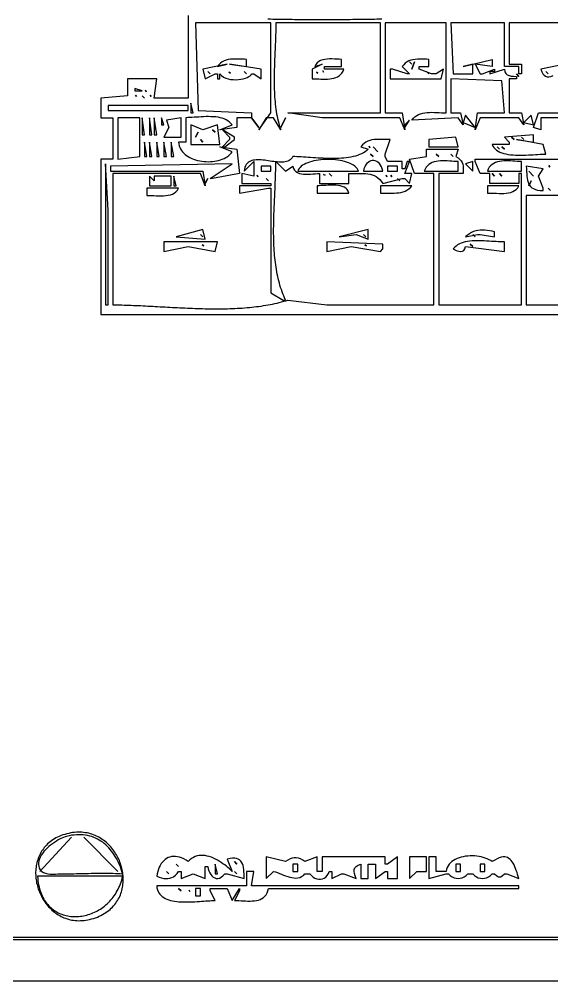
# Model space of a CAD drawing. Extents: x 0 to 1224, y 0 to 792.
# Drawn here: x 248.5 to 467.5, y 0 to 395.5 of the extents above; entities that cross this region are included whole.
import ezdxf

# ---------------------------------------------------------------- set-up
doc = ezdxf.new("R2010")
doc.units = 0
for name, color, linetype in [('C253', 253, 'CONTINUOUS'), ('C43', 43, 'CONTINUOUS'), ('C7', 7, 'CONTINUOUS')]:
    doc.layers.add(name, color=color, linetype=linetype)

msp = doc.modelspace()

# ---------------------------------------------------------------- linework, layer by layer
at = {"layer": 'C253'}
for points in [[(305, 43), (306.0093, 42.6247), (306.9772, 42.3286), (307.9047, 42.1224), (308.793, 42.0169), (309.643, 42.0228), (310.4559, 42.1509), (311.2326, 42.4119), (311.9744, 42.8165), (312.6821, 43.3756), (313.357, 44.0998), (314, 45), (315, 45), (315, 42), (320, 44), (325, 42), (325, 47), (326, 47), (326.1979, 46.0793), (326.4778, 45.2166), (326.8328, 44.4275), (327.256, 43.7274), (327.7406, 43.132), (328.2796, 42.6567), (328.8663, 42.3172), (329.4936, 42.1288), (330.1548, 42.1073), (330.8429, 42.2681), (331.551, 42.6268), (332.2723, 43.1989), (333, 44), (334, 44), (341, 42), (340.99, 43.0209), (340.9618, 44.004), (340.9071, 44.9425), (340.8175, 45.8295), (340.6849, 46.6584), (340.5008, 47.4223), (340.2569, 48.1145), (339.9449, 48.7282), (339.5565, 49.2567), (339.0834, 49.6931), (338.5173, 50.0307), (337.8498, 50.2628), (337.0726, 50.3825), (336.1775, 50.3831), (335.156, 50.2579), (334, 50), (336, 45), (335.4816, 45.5044), (334.9163, 46.0258), (334.3078, 46.5579), (333.6597, 47.0944), (332.9757, 47.629), (332.2594, 48.1552), (331.5145, 48.6668), (330.7446, 49.1575), (329.9533, 49.6209), (329.1443, 50.0508), (328.3212, 50.4407), (327.4877, 50.7844), (326.6475, 51.0755), (325.8041, 51.3078), (324.9612, 51.4748), (324.1225, 51.5703), (323.2916, 51.5879), (322.4721, 51.5214), (321.6678, 51.3643), (320.8821, 51.1104), (320.1189, 50.7534), (319.3817, 50.2868), (318.6742, 49.7044), (318, 49), (317.0573, 49.6124), (316.1349, 50.118), (315.2347, 50.5193), (314.3585, 50.8191), (313.5082, 51.02), (312.6859, 51.1248), (311.8934, 51.1362), (311.1325, 51.0569), (310.4054, 50.8895), (309.7137, 50.6369), (309.0596, 50.3016), (308.4448, 49.8864), (307.8713, 49.394), (307.341, 48.8272), (306.8559, 48.1885), (306.4178, 47.4807), (306.0286, 46.7065), (305.6903, 45.8686), (305.4049, 44.9698), (305.1741, 44.0127), (305, 43)], [(350, 51), (350, 42), (353, 45), (353.8, 44.7731), (354.622, 44.4943), (355.4614, 44.1794), (356.314, 43.8441), (357.1754, 43.5044), (358.0414, 43.176), (358.9076, 42.8748), (359.7697, 42.6167), (360.6233, 42.4173), (361.4642, 42.2927), (362.2881, 42.2586), (363.0905, 42.3308), (363.8672, 42.5253), (364.6139, 42.8577), (365.3263, 43.344), (366, 44), (367, 44), (368, 44), (368.6237, 43.2408), (369.3185, 42.6343), (370.0655, 42.1805), (370.8456, 41.8796), (371.6399, 41.7319), (372.4292, 41.7374), (373.1948, 41.8965), (373.9175, 42.2091), (374.5784, 42.6756), (375.1584, 43.2962), (375.6386, 44.0709), (376, 45), (377, 45), (377, 42), (381, 44), (382, 44), (387, 42), (386.6249, 43.149), (386.3538, 44.1436), (386.224, 45.004), (386.2728, 45.7504), (386.5375, 46.403), (387.0554, 46.9819), (387.8638, 47.5075), (389, 48), (389, 42), (392, 42), (392, 48), (395, 48), (395, 42), (399, 45), (400, 45), (400, 42), (404, 42), (404, 51), (400, 48), (399, 48), (399, 51), (373, 51), (373, 45), (371, 45), (371, 51), (366, 49), (365.0637, 49.6413), (364.163, 50.1224), (363.2876, 50.4431), (362.4275, 50.6034), (361.5724, 50.6034), (360.7122, 50.4431), (359.8369, 50.1224), (358.9362, 49.6413), (358, 49), (350, 51)], [(409, 51), (409, 42), (412, 45), (416, 45), (416, 51), (409, 51)], [(417, 51), (417, 42), (424, 44), (425, 44), (425.706, 43.3103), (426.4747, 42.7739), (427.2903, 42.3908), (428.1373, 42.1609), (428.9999, 42.0843), (429.8625, 42.1609), (430.7095, 42.3908), (431.5252, 42.7739), (432.2939, 43.3103), (433, 44), (434, 44), (435, 44), (435.706, 43.3103), (436.4747, 42.7739), (437.2903, 42.3908), (438.1373, 42.1609), (438.9999, 42.0843), (439.8625, 42.1609), (440.7095, 42.3908), (441.5252, 42.7739), (442.2939, 43.3103), (443, 44), (444, 44), (444.864, 43.1298), (445.632, 42.6947), (446.3679, 42.6947), (447.1359, 43.1298), (448, 44), (449, 44), (454, 42), (453.7355, 42.8541), (453.47, 43.7047), (453.1997, 44.5442), (452.9204, 45.3649), (452.6284, 46.1591), (452.3196, 46.9191), (451.9901, 47.6372), (451.6361, 48.3058), (451.2534, 48.9172), (450.8383, 49.4638), (450.3867, 49.9378), (449.8947, 50.3315), (449.3584, 50.6374), (448.7739, 50.8478), (448.1372, 50.9549), (447.4443, 50.9511), (446.6913, 50.8287), (445.8744, 50.5801), (444.9894, 50.1975), (444.0326, 49.6734), (443, 49), (442.3773, 49.4246), (441.6937, 49.8096), (440.9556, 50.1542), (440.1697, 50.4575), (439.3425, 50.7186), (438.4804, 50.9368), (437.5901, 51.1112), (436.678, 51.241), (435.7508, 51.3253), (434.8149, 51.3634), (433.8769, 51.3543), (432.9433, 51.2973), (432.0207, 51.1915), (431.1156, 51.0361), (430.2345, 50.8303), (429.3841, 50.5732), (428.5707, 50.2641), (427.801, 49.9019), (427.0815, 49.4861), (426.4188, 49.0156), (425.8193, 48.4897), (425.2896, 47.9076), (424.8363, 47.2684), (424.4659, 46.5713), (424.185, 45.8154), (424, 45), (420, 45), (420, 51), (417, 51)]]:
    msp.add_lwpolyline(points, dxfattribs=at)
at = {"layer": 'C43'}
msp.add_lwpolyline([(268, 60.442131), (267.1909, 60.2138), (266.4105, 59.9616), (265.6587, 59.6862), (264.9352, 59.3882), (264.2397, 59.0684), (263.572, 58.7275), (262.932, 58.3663), (262.3192, 57.9853), (261.7337, 57.5854), (261.175, 57.1671), (260.6429, 56.7314), (260.1373, 56.2788), (259.6579, 55.81), (259.2045, 55.3258), (258.7768, 54.827), (258.3746, 54.3141), (257.9977, 53.7878), (257.6458, 53.2491), (257.3188, 52.6984), (257.0163, 52.1365), (256.7382, 51.5642), (256.4842, 50.9822), (256.2541, 50.3911), (256.0476, 49.7917), (255.8646, 49.1846), (255.7047, 48.5706), (255.5679, 47.9505), (255.4537, 47.3248), (255.3621, 46.6944), (255.2927, 46.0599), (255.2453, 45.422), (255.2198, 44.7815), (255.2158, 44.139), (255.2332, 43.4953), (255.2717, 42.851), (255.331, 42.207), (255.4111, 41.5638), (255.5115, 40.9223), (255.6321, 40.283), (255.7727, 39.6468), (255.933, 39.0143), (256.1128, 38.3863), (256.3118, 37.7634), (256.5299, 37.1463), (256.7668, 36.5359), (257.0222, 35.9327), (257.296, 35.3375), (257.5879, 34.751), (257.8976, 34.174), (258.225, 33.607), (258.5698, 33.0509), (258.9318, 32.5063), (259.3107, 31.9739), (259.7064, 31.4545), (260.1185, 30.9488), (260.5469, 30.4575), (260.9913, 29.9812), (261.4515, 29.5208), (261.9272, 29.0768), (262.4183, 28.6501), (262.9245, 28.2413), (263.4455, 27.8511), (263.9812, 27.4803), (264.5312, 27.1295), (265.0955, 26.7995), (265.6737, 26.491), (266.2656, 26.2046), (266.8709, 25.9411), (267.4895, 25.7013), (268.1212, 25.4857), (268.7656, 25.2952), (269.4225, 25.1304), (270.0918, 24.9921), (270.7732, 24.8809), (271.4664, 24.7975), (272.1713, 24.7428), (272.8875, 24.7173), (273.6149, 24.7218), (274.3533, 24.757), (275.1023, 24.8236), (275.8618, 24.9223), (276.6316, 25.0539), (277.4113, 25.219), (278.2009, 25.4183), (279, 25.6527), (279.8158, 25.9253), (280.6011, 26.2214), (281.356, 26.5404), (282.0808, 26.8813), (282.7757, 27.2435), (283.4411, 27.6263), (284.0772, 28.0288), (284.6843, 28.4504), (285.2625, 28.8903), (285.8122, 29.3477), (286.3336, 29.822), (286.827, 30.3123), (287.2927, 30.818), (287.7308, 31.3383), (288.1417, 31.8724), (288.5256, 32.4195), (288.8828, 32.9791), (289.2135, 33.5502), (289.5181, 34.1322), (289.7966, 34.7244), (290.0495, 35.3259), (290.2769, 35.936), (290.4792, 36.554), (290.6566, 37.1792), (290.8093, 37.8108), (290.9376, 38.448), (291.0418, 39.0902), (291.1221, 39.7365), (291.1787, 40.3862), (291.2121, 41.0386), (291.2223, 41.693), (291.2096, 42.3486), (291.1744, 43.0046), (291.1169, 43.6603), (291.0373, 44.3149), (290.9359, 44.9678), (290.8129, 45.6182), (290.6687, 46.2653), (290.5034, 46.9084), (290.3174, 47.5467), (290.1108, 48.1795), (289.884, 48.8061), (289.6372, 49.4257), (289.3706, 50.0376), (289.0846, 50.6409), (288.7794, 51.2351), (288.4552, 51.8193), (288.1123, 52.3928), (287.7509, 52.9548), (287.3714, 53.5047), (286.974, 54.0416), (286.5589, 54.5648), (286.1263, 55.0736), (285.6767, 55.5672), (285.2101, 56.0449), (284.7269, 56.5059), (284.2274, 56.9496), (283.7117, 57.3751), (283.1802, 57.7817), (282.6331, 58.1687), (282.0706, 58.5353), (281.4931, 58.8807), (280.9008, 59.2043), (280.2939, 59.5053), (279.6727, 59.783), (279.0374, 60.0365), (278.3884, 60.2652), (277.7259, 60.4683), (277.05, 60.6451), (276.3612, 60.7948), (275.6597, 60.9167), (274.9456, 61.01), (274.2193, 61.0741), (273.4811, 61.108), (272.7311, 61.1112), (271.9697, 61.0829), (271.1971, 61.0223), (270.4136, 60.9286), (269.6194, 60.8012), (268.8147, 60.6392), (268, 60.4421)], dxfattribs=at)
at = {"layer": 'C7'}
for points in [[(0, 792), (0, 0), (1224, 0), (1224, 792), (0, 792)], [(35, 774), (35, 17), (1206, 17), (1206, 774), (35, 774)], [(36, 773), (36, 18), (1205, 18), (1205, 773), (36, 773)], [(318, 397), (318, 363), (304, 363), (305, 371), (293, 371), (293, 364), (282, 363), (282, 355), (287, 355), (287, 338), (282, 338), (282, 274), (572, 274)], [(397.6104, 395.5058), (396.6128, 395.4875), (395.6153, 395.4699), (394.6178, 395.4529), (393.6203, 395.4364), (392.6229, 395.4206), (391.6255, 395.4055), (390.6281, 395.391), (389.6308, 395.3772), (388.6336, 395.364), (387.6364, 395.3516), (386.6392, 395.3398), (385.6421, 395.3288), (384.645, 395.3185), (383.648, 395.309), (382.6511, 395.3002), (381.6541, 395.2922), (380.6573, 395.285), (379.6605, 395.2786), (378.6637, 395.273), (377.667, 395.2682), (376.6704, 395.2643), (375.6738, 395.2612), (374.6773, 395.259), (373.6808, 395.2577), (372.6844, 395.2572), (371.688, 395.2577), (370.6917, 395.2591), (369.6955, 395.2614), (368.6994, 395.2647), (367.7033, 395.269), (366.7072, 395.2742), (365.7113, 395.2804), (364.7154, 395.2876), (363.7195, 395.2958), (362.7238, 395.305), (361.7281, 395.3153), (360.7324, 395.3267), (359.7369, 395.3391), (358.7414, 395.3526), (357.746, 395.3671), (356.7507, 395.3828), (355.7554, 395.3996), (354.7602, 395.4176), (353.7651, 395.4367), (352.7701, 395.4569), (351.7751, 395.4783), (350.7803, 395.5009)], [(500, 394), (450, 394), (450, 377), (455, 377), (455, 373), (454, 373), (454, 376), (448, 376), (448, 394), (426, 394), (427, 373), (435, 373), (435, 377), (431, 376), (443, 379), (443, 376), (436, 377), (438, 373), (439, 373), (444, 375), (444, 374), (442, 374), (442, 373), (448, 375), (448.2403, 373.9018), (448.6428, 373.1248), (449.205, 372.6101), (449.9243, 372.2991), (450.7983, 372.1329), (451.8243, 372.0527), (453, 372), (453, 371), (450, 371), (450, 357), (455, 357), (456, 352), (454, 355), (438, 355), (436, 350), (437, 357), (448, 357), (446.972229, 370.218353), (426, 371), (426, 357), (430, 357), (431, 352), (429, 355), (410, 354), (410.5752, 354.7588), (411.2259, 355.3923), (411.9447, 355.9108), (412.7237, 356.3251), (413.5554, 356.6456), (414.4322, 356.8829), (415.3464, 357.0476), (416.2905, 357.1501), (417.2566, 357.2011), (418.2374, 357.211), (419.225, 357.1905), (420.2119, 357.15), (421.1905, 357.1002), (422.1531, 357.0515), (423.0922, 357.0146), (424, 357), (424, 394), (399, 394), (399, 357), (406, 357), (407, 350), (405, 355), (373, 355), (359, 357), (397, 357), (397, 394), (354, 394), (353.9962, 393.0448), (353.9853, 392.0814), (353.9679, 391.1104), (353.9448, 390.132), (353.9166, 389.1468), (353.8839, 388.1552), (353.8475, 387.1576), (353.808, 386.1545), (353.766, 385.1462), (353.7224, 384.1333), (353.6776, 383.1161), (353.6325, 382.0951), (353.5876, 381.0707), (353.5437, 380.0434), (353.5014, 379.0135), (353.4614, 377.9815), (353.4244, 376.9479), (353.3909, 375.9131), (353.3618, 374.8775), (353.3377, 373.8416), (353.3192, 372.8057), (353.3071, 371.7703), (353.3019, 370.7359), (353.3044, 369.7029), (353.3153, 368.6717), (353.3352, 367.6427), (353.3647, 366.6165), (353.4046, 365.5933), (353.4555, 364.5737), (353.5182, 363.558), (353.5932, 362.5468), (353.6812, 361.5405), (353.783, 360.5394), (353.8991, 359.544), (354.0303, 358.5548), (354.1773, 357.5721), (354.3407, 356.5965), (354.5211, 355.6283), (354.7193, 354.668), (354.9359, 353.7161), (355.1716, 352.7728), (355.427, 351.8388), (355.7029, 350.9143), (356, 350), (353, 355), (350, 355), (347, 350), (352, 357), (352, 394), (321, 394), (322, 358), (344, 357), (344, 355), (338, 355), (338, 351), (331, 350), (336, 352), (335.5058, 352.6546), (334.9334, 353.2246), (334.2894, 353.7154), (333.58, 354.1322), (332.8119, 354.4803), (331.9913, 354.7649), (331.1248, 354.9914), (330.2189, 355.165), (329.2799, 355.2909), (328.3143, 355.3746), (327.3286, 355.4213), (326.3291, 355.4361), (325.3224, 355.4245), (324.315, 355.3918), (323.3131, 355.343), (322.3234, 355.2837), (321.3522, 355.219), (320.406, 355.1542), (319.4912, 355.0946), (318.6143, 355.0456), (317.7817, 355.0122), (317, 355), (317, 345), (314, 345), (314.0702, 344.2284), (314.2253, 343.4941), (314.4606, 342.7973), (314.7713, 342.1382), (315.1529, 341.517), (315.6006, 340.9341), (316.1098, 340.3895), (316.6757, 339.8835), (317.2938, 339.4163), (317.9593, 338.9882), (318.6675, 338.5993), (319.4138, 338.25), (320.1935, 337.9403), (321.002, 337.6706), (321.8345, 337.441), (322.6863, 337.2518), (323.5529, 337.1032), (324.4294, 336.9953), (325.3113, 336.9285), (326.1939, 336.903), (327.0724, 336.9189), (327.9423, 336.9765), (328.7987, 337.0761), (329.6372, 337.2177), (330.4529, 337.4017), (331.2412, 337.6283), (331.9974, 337.8977), (332.7169, 338.2101), (333.3949, 338.5657), (334.0269, 338.9647), (334.608, 339.4075), (335.1337, 339.8941), (335.5992, 340.4249), (336, 341), (331, 343), (338, 342), (339, 332), (328, 330), (327, 330), (336, 336), (286, 335), (286, 333), (324, 333), (325, 327), (323, 332), (287, 332), (287, 278), (287.9159, 277.9973), (288.8387, 277.9896), (289.7682, 277.9771), (290.7043, 277.9601), (291.6466, 277.9387), (292.5951, 277.9132), (293.5493, 277.8839), (294.5093, 277.851), (295.4747, 277.8148), (296.4454, 277.7756), (297.421, 277.7335), (298.4016, 277.6888), (299.3867, 277.6418), (300.3762, 277.5928), (301.3699, 277.5419), (302.3676, 277.4894), (303.3691, 277.4356), (304.3741, 277.3807), (305.3825, 277.325), (306.3941, 277.2687), (307.4085, 277.2121), (308.4257, 277.1554), (309.4455, 277.0989), (310.4675, 277.0428), (311.4916, 276.9873), (312.5176, 276.9328), (313.5453, 276.8794), (314.5744, 276.8275), (315.6048, 276.7772), (316.6362, 276.7288), (317.6685, 276.6826), (318.7014, 276.6389), (319.7347, 276.5977), (320.7682, 276.5595), (321.8018, 276.5245), (322.8351, 276.4928), (323.868, 276.4649), (324.9002, 276.4408), (325.9316, 276.4209), (326.962, 276.4054), (327.9911, 276.3945), (329.0187, 276.3886), (330.0446, 276.3878), (331.0687, 276.3925), (332.0906, 276.4028), (333.1103, 276.4189), (334.1274, 276.4413), (335.1418, 276.47), (336.1532, 276.5055), (337.1615, 276.5478), (338.1664, 276.5972), (339.1678, 276.6541), (340.1654, 276.7186), (341.159, 276.791), (342.1484, 276.8716), (343.1333, 276.9606), (344.1137, 277.0582), (345.0892, 277.1647), (346.0597, 277.2804), (347.025, 277.4054), (347.9848, 277.5401), (348.9389, 277.6847), (349.8871, 277.8395), (350.8292, 278.0047), (351.7651, 278.1804), (352.6944, 278.3671), (353.6171, 278.565), (354.5328, 278.7742), (355.4413, 278.9951), (356.3425, 279.2278), (357.2362, 279.4727), (358.122, 279.73), (359, 280), (375, 278), (419, 278), (419, 332), (411, 332), (409, 338), (416, 339), (416, 342), (429, 342), (428, 339), (428.9825, 338.4485), (429.7333, 337.8661), (430.2821, 337.2418), (430.6587, 336.5646), (430.8928, 335.8235), (431.0142, 335.0075), (431.0527, 334.1055), (431.038, 333.1067), (431, 332), (421, 332), (421, 278), (455, 278), (455, 332), (454, 332), (454, 328), (442, 328), (442, 332), (438, 332), (436, 337), (436, 338), (483, 338)], [(330, 376), (334, 377), (324, 375), (325, 371), (329, 373), (330, 373), (330, 371), (331, 371), (331, 373), (331.6881, 372.2946), (332.4942, 371.7269), (333.3967, 371.2877), (334.3737, 370.9674), (335.4035, 370.7567), (336.4644, 370.6464), (337.5346, 370.627), (338.5924, 370.6891), (339.6161, 370.8235), (340.5839, 371.0207), (341.4741, 371.2714), (342.265, 371.5663), (342.9347, 371.8959), (343.4616, 372.251), (343.8239, 372.6221), (344, 373), (345, 373), (348, 371), (348, 375), (335, 377), (342, 376), (342, 379), (341.0518, 379.0135), (340.0914, 379.0454), (339.1253, 379.0822), (338.1602, 379.1107), (337.2025, 379.1174), (336.2587, 379.089), (335.3356, 379.0123), (334.4396, 378.8738), (333.5772, 378.6603), (332.7551, 378.3584), (331.9797, 377.9547), (331.2577, 377.436), (330.5956, 376.7888), (330, 376)], [(370, 376), (373, 377), (369, 375), (369, 371), (369.8605, 370.9969), (370.7477, 370.9735), (371.6539, 370.9397), (372.5712, 370.9056), (373.492, 370.8812), (374.4085, 370.8765), (375.313, 370.9016), (376.1979, 370.9666), (377.0553, 371.0814), (377.8775, 371.2561), (378.6569, 371.5008), (379.3857, 371.8255), (380.0561, 372.2402), (380.6604, 372.7549), (381.191, 373.3798), (381.6401, 374.1248), (382, 375), (374, 375), (374, 376), (381, 376), (381, 379), (380.0647, 379.0178), (379.0928, 379.0596), (378.0983, 379.1075), (377.0952, 379.1436), (376.0976, 379.1502), (375.1195, 379.1094), (374.175, 379.0033), (373.2782, 378.8143), (372.443, 378.5244), (371.6835, 378.1158), (371.0138, 377.5708), (370.4479, 376.8714), (370, 376)], [(406, 376), (409, 373), (408, 373), (402, 375), (401, 375), (401, 371), (422, 371), (423, 375), (420, 373), (419, 373), (418, 373), (413, 375), (413, 376), (417, 376), (417, 379), (416.031, 379.012), (415.0626, 379.0384), (414.1002, 379.0642), (413.1493, 379.0745), (412.2152, 379.0542), (411.3035, 378.9886), (410.4194, 378.8625), (409.5684, 378.661), (408.756, 378.3692), (407.9875, 377.9722), (407.2684, 377.4549), (406.6041, 376.8025), (406, 376)], [(409, 378), (410, 377), (409, 378)], [(411, 378), (410, 375), (411, 378)], [(473, 377), (463, 375), (463.4128, 373.9269), (463.8742, 373.0758), (464.3906, 372.4425), (464.9682, 372.0233), (465.6136, 371.8142), (466.333, 371.8112), (467.133, 372.0105), (468.0198, 372.408)], [(326, 374), (327, 373), (326, 374)], [(334.666656, 373.666656), (335.333344, 373.333344), (334.666656, 373.666656)], [(341, 374), (342, 373), (341, 374)], [(370.666656, 373.666656), (371.333344, 373.333344), (370.666656, 373.666656)], [(373.333344, 374.333344), (373.666656, 373.666656), (373.333344, 374.333344)], [(416, 374), (417, 373), (416, 374)], [(453, 373), (454, 372), (453, 373)], [(465, 374), (466, 373), (465, 374)], [(296, 367), (296, 366), (299, 366), (296, 367)], [(296.333344, 364.333344), (296.666656, 363.666656), (296.333344, 364.333344)], [(299, 364), (300, 363), (299, 364)], [(300.333344, 366.333344), (300.666656, 365.666656), (300.333344, 366.333344)], [(302.333344, 364.333344), (302.666656, 363.666656), (302.333344, 364.333344)], [(285, 360), (285, 358), (318, 358), (318, 360), (285, 360)], [(319, 361), (319, 357), (320, 357), (319, 361)], [(432, 356), (431, 353), (436, 351), (432, 356)], [(456, 353), (460, 352), (459, 356), (456, 353)], [(505, 355), (463, 355), (463, 350), (460, 351), (462, 357), (500, 357)], [(289, 355), (289, 338), (298, 339), (298, 355), (289, 355)], [(299, 355), (299, 348), (300, 348), (299, 355)], [(302, 355), (302, 348), (303, 348), (302, 355)], [(304, 355), (304, 348), (305, 348), (304, 355)], [(307, 355), (307, 352), (308, 352), (307, 355)], [(309, 354), (310, 351), (308, 347), (315, 347), (315, 355), (309, 354)], [(319, 352), (319, 344), (331, 344), (330, 352), (324, 350), (319, 352)], [(344, 355), (347, 351), (344, 355)], [(358, 355), (356, 351), (358, 355)], [(409, 354), (407, 352), (407, 351), (409, 354)], [(322, 349), (321, 347), (322, 349)], [(328, 350), (329, 349), (328, 350)], [(332, 350), (335, 347), (335, 346), (332, 343), (333, 343), (337, 346), (337, 347), (332, 350)], [(300, 345), (300, 339), (301, 339), (300, 345)], [(302, 345), (302, 339), (303, 339), (302, 345)], [(305, 345), (305, 339), (306, 339), (305, 345)], [(308, 345), (308, 339), (309, 339), (308, 345)], [(311, 345), (311, 339), (312, 339), (311, 345)], [(323, 346), (324, 345), (323, 346)], [(389, 343), (392, 342), (391.3838, 341.4676), (390.7184, 340.9842), (390.0065, 340.5477), (389.251, 340.1561), (388.4546, 339.8072), (387.6202, 339.4991), (386.7506, 339.2296), (385.8486, 338.9966), (384.917, 338.7981), (383.9587, 338.6321), (382.9764, 338.4964), (381.9729, 338.389), (380.9512, 338.3078), (379.9139, 338.2507), (378.8639, 338.2157), (377.804, 338.2007), (376.7371, 338.2037), (375.6659, 338.2225), (374.5933, 338.255), (373.522, 338.2993), (372.4549, 338.3533), (371.3948, 338.4148), (370.3445, 338.4819), (369.3068, 338.5524), (368.2846, 338.6242), (367.2806, 338.6954), (366.2977, 338.7638), (365.3386, 338.8273), (364.4062, 338.8839), (363.5034, 338.9316), (362.6328, 338.9682), (361.7974, 338.9917), (361, 339), (360.6987, 338.4895), (360.3435, 338.0549), (359.9378, 337.6911), (359.4851, 337.3932), (358.9889, 337.1563), (358.4526, 336.9753), (357.8797, 336.8453), (357.2738, 336.7614), (356.6382, 336.7186), (355.9765, 336.7119), (355.2922, 336.7365), (354.5887, 336.7873), (353.8695, 336.8594), (353.138, 336.9479), (352.3979, 337.0477), (351.6525, 337.154), (350.9053, 337.2617), (350.1598, 337.366), (349.4195, 337.4618), (348.6879, 337.5443), (347.9684, 337.6084), (347.2645, 337.6492), (346.5798, 337.6618), (345.9176, 337.6411), (345.2815, 337.5823), (344.675, 337.4804), (344.1014, 337.3304), (343.5644, 337.1274), (343.0674, 336.8664), (342.6138, 336.5425), (342.2072, 336.1507), (341.851, 335.686), (341.5486, 335.1436), (341.3037, 334.5184), (341.1197, 333.8055), (341, 333), (345, 337), (345, 331), (340, 332), (340, 328), (352, 328), (352, 327), (339, 327), (339, 324), (351, 326), (352, 326), (352, 283), (357, 280), (358, 280), (357.6175, 280.8378), (357.2543, 281.6858), (356.9099, 282.5437), (356.5839, 283.4112), (356.2758, 284.288), (355.9852, 285.1738), (355.7117, 286.0682), (355.4547, 286.971), (355.2139, 287.8818), (354.9888, 288.8005), (354.779, 289.7266), (354.584, 290.6598), (354.4034, 291.5999), (354.2368, 292.5465), (354.0836, 293.4994), (353.9436, 294.4582), (353.8161, 295.4227), (353.7008, 296.3925), (353.5973, 297.3673), (353.505, 298.3469), (353.4236, 299.3309), (353.3526, 300.319), (353.2916, 301.3109), (353.2401, 302.3063), (353.1977, 303.3049), (353.1639, 304.3065), (353.1383, 305.3106), (353.1205, 306.317), (353.1099, 307.3255), (353.1063, 308.3356), (353.109, 309.3471), (353.1178, 310.3597), (353.1321, 311.3731), (353.1515, 312.3869), (353.1755, 313.401), (353.2038, 314.4148), (353.2359, 315.4283), (353.2712, 316.441), (353.3095, 317.4527), (353.3502, 318.463), (353.3929, 319.4717), (353.4372, 320.4784), (353.4826, 321.4829), (353.5286, 322.4848), (353.5749, 323.4839), (353.621, 324.4798), (353.6665, 325.4722), (353.7108, 326.4608), (353.7536, 327.4454), (353.7944, 328.4256), (353.8329, 329.4011), (353.8684, 330.3716), (353.9007, 331.3368), (353.9291, 332.2964), (353.9535, 333.2501), (353.9731, 334.1976), (353.9877, 335.1387), (353.9968, 336.0729), (354, 337), (358, 333), (361, 335), (361.2865, 334.1098), (361.7145, 333.3914), (362.268, 332.8277), (362.9306, 332.4018), (363.6862, 332.0969), (364.5186, 331.896), (365.4116, 331.7821), (366.349, 331.7383), (367.3147, 331.7477), (368.2924, 331.7934), (369.266, 331.8583), (370.2192, 331.9257), (371.1359, 331.9786), (372, 332), (372, 328), (384, 328), (384, 332), (385.0143, 332.0113), (386.0261, 332.0382), (387.0318, 332.0699), (388.0281, 332.0955), (389.0115, 332.1042), (389.9787, 332.0853), (390.9261, 332.0279), (391.8503, 331.9213), (392.748, 331.7547), (393.6157, 331.5172), (394.45, 331.1981), (395.2474, 330.7865), (396.0045, 330.2717), (396.7179, 329.6429), (397.3842, 328.8892), (398, 328), (406, 330), (407, 330), (409, 328), (410, 332), (407, 332), (409, 337), (408, 337), (407, 334), (406, 334), (406, 337), (400, 337), (399, 339), (399, 340), (401, 346), (400.0367, 346.0123), (399.0722, 346.0409), (398.1109, 346.0729), (397.1572, 346.0956), (396.2154, 346.0961), (395.29, 346.0619), (394.3852, 345.9799), (393.5056, 345.8376), (392.6554, 345.6221), (391.839, 345.3206), (391.061, 344.9204), (390.3255, 344.4088), (389.637, 343.7729), (389, 343)], [(417, 346), (417, 343), (429, 343), (428, 347), (417, 346)], [(448, 347), (450, 345), (450, 344), (443, 344), (443.2964, 343.3013), (443.6918, 342.6774), (444.1792, 342.1243), (444.7518, 341.6381), (445.4027, 341.2149), (446.125, 340.8509), (446.9119, 340.542), (447.7565, 340.2846), (448.652, 340.0746), (449.5914, 339.9082), (450.568, 339.7815), (451.5748, 339.6906), (452.6049, 339.6316), (453.6516, 339.6006), (454.7079, 339.5938), (455.767, 339.6072), (456.822, 339.637), (457.866, 339.6792), (458.8922, 339.7301), (459.8938, 339.7857), (460.8638, 339.842), (461.7953, 339.8953), (462.6816, 339.9416), (463.5157, 339.9771), (464.2908, 339.9978), (465, 340), (464, 344), (453, 346), (460, 345), (460, 348), (448, 347)], [(451, 347), (452, 346), (451, 347)], [(455, 347), (456, 346), (455, 347)], [(392.333344, 343.333344), (392.666656, 342.666656), (392.333344, 343.333344)], [(394, 343), (396, 341), (394, 343)], [(445, 343), (446, 342), (445, 343)], [(447, 343), (448, 342), (447, 343)], [(363, 333), (388, 333), (387.7639, 333.552), (387.4371, 334.0706), (387.0251, 334.5557), (386.5338, 335.0074), (385.9687, 335.4256), (385.3355, 335.8103), (384.6399, 336.1616), (383.8876, 336.4795), (383.0842, 336.7638), (382.2355, 337.0148), (381.347, 337.2322), (380.4245, 337.4162), (379.4736, 337.5668), (378.5, 337.6839), (377.5095, 337.7675), (376.5075, 337.8177), (375.4999, 337.8345), (374.4923, 337.8177), (373.4904, 337.7675), (372.4998, 337.6839), (371.5262, 337.5668), (370.5753, 337.4162), (369.6528, 337.2322), (368.7644, 337.0148), (367.9156, 336.7638), (367.1122, 336.4795), (366.3599, 336.1616), (365.6643, 335.8103), (365.0312, 335.4256), (364.4661, 335.0074), (363.9747, 334.5557), (363.5628, 334.0706), (363.236, 333.552), (363, 333)], [(390, 333), (398, 333), (397.7724, 333.9644), (397.4537, 334.8082), (397.056, 335.5315), (396.5915, 336.1343), (396.0723, 336.6165), (395.5106, 336.9781), (394.9185, 337.2192), (394.3081, 337.3398), (393.6918, 337.3398), (393.0814, 337.2192), (392.4893, 336.9781), (391.9276, 336.6165), (391.4084, 336.1343), (390.9439, 335.5315), (390.5462, 334.8082), (390.2275, 333.9644), (390, 333)], [(393, 340), (394, 339), (393, 340)], [(415, 333), (429, 333), (429, 337), (428.1497, 337.0139), (427.2674, 337.0494), (426.3608, 337.0974), (425.4373, 337.1484), (424.5047, 337.1934), (423.5705, 337.2228), (422.6422, 337.2276), (421.7276, 337.1985), (420.8342, 337.1261), (419.9695, 337.0012), (419.1412, 336.8145), (418.3569, 336.5569), (417.6242, 336.2189), (416.9506, 335.7913), (416.3438, 335.2649), (415.8114, 334.6304), (415.3609, 333.8785), (415, 333)], [(420, 340), (421, 339), (420, 340)], [(426, 340), (427, 339), (426, 340)], [(435, 337), (432, 336), (435, 333), (435, 337)], [(441, 333), (455, 333), (455, 337), (454.1497, 337.0139), (453.2674, 337.0494), (452.3608, 337.0974), (451.4373, 337.1484), (450.5047, 337.1934), (449.5705, 337.2228), (448.6422, 337.2276), (447.7276, 337.1985), (446.8342, 337.1261), (445.9695, 337.0012), (445.1412, 336.8145), (444.3569, 336.5569), (443.6242, 336.2189), (442.9506, 335.7913), (442.3438, 335.2649), (441.8114, 334.6304), (441.3609, 333.8785), (441, 333)], [(284, 336), (284, 278), (285, 278), (285, 317), (284, 336)], [(348, 335), (348, 333), (352, 333), (352, 335), (348, 335)], [(400, 335), (400, 333), (404, 333), (404, 335), (400, 335)], [(457, 335), (457.0651, 333.9038), (457.1225, 332.8613), (457.1845, 331.8745), (457.2633, 330.9452), (457.3712, 330.0755), (457.5205, 329.2674), (457.7236, 328.5227), (457.9928, 327.8434), (458.3403, 327.2316), (458.7784, 326.6891), (459.3195, 326.2179), (459.9759, 325.8199), (460.7598, 325.4972), (461.6836, 325.2517), (462.7595, 325.0853), (464, 325), (464, 326), (462, 331), (464, 334), (457, 335)], [(458, 333), (460, 331), (458, 333)], [(466.333344, 335.333344), (466.666656, 334.666656), (466.333344, 335.333344)], [(302, 331), (302, 327), (311, 327), (311, 331), (305, 331), (304, 331), (304, 329), (302, 331)], [(312, 331), (312, 327), (313, 327), (312, 331)], [(326, 330), (325, 328), (326, 330)], [(346.333344, 331.333344), (346.666656, 330.666656), (346.333344, 331.333344)], [(350, 330), (351, 329), (350, 330)], [(373.666656, 331.666656), (374.333344, 331.333344), (373.666656, 331.666656)], [(376, 332), (377, 331), (376, 332)], [(399.333344, 331.333344), (399.666656, 330.666656), (399.333344, 331.333344)], [(401.333344, 331.333344), (401.666656, 330.666656), (401.333344, 331.333344)], [(404, 330), (405, 329), (404, 330)], [(443, 332), (444, 331), (443, 332)], [(446, 332), (447, 331), (446, 332)], [(459, 329), (458, 327), (459, 329)], [(301, 326), (301, 323), (301.9048, 323.0093), (302.8518, 322.9865), (303.8297, 322.9451), (304.8278, 322.899), (305.835, 322.8618), (306.8404, 322.8472), (307.833, 322.869), (308.8019, 322.9409), (309.7362, 323.0767), (310.6248, 323.29), (311.4568, 323.5945), (312.2213, 324.0041), (312.9073, 324.5323), (313.5038, 325.1931), (314, 326), (301, 326)], [(371, 327), (371, 324), (384, 324), (383.7362, 324.7879), (383.3237, 325.4429), (382.7785, 325.9764), (382.117, 326.3996), (381.3552, 326.7238), (380.5095, 326.9605), (379.596, 327.1209), (378.6309, 327.2163), (377.6305, 327.2581), (376.611, 327.2575), (375.5885, 327.226), (374.5794, 327.1748), (373.5997, 327.1153), (372.6658, 327.0588), (371.7938, 327.0165), (371, 327)], [(397, 327), (397, 324), (397.9232, 324.0192), (398.8643, 324.0156), (399.8171, 324.0004), (400.7758, 323.9849), (401.7344, 323.9802), (402.6868, 323.9976), (403.6272, 324.0482), (404.5496, 324.1435), (405.448, 324.2944), (406.3164, 324.5124), (407.1489, 324.8086), (407.9394, 325.1942), (408.6821, 325.6805), (409.3709, 326.2787), (410, 327), (397, 327)], [(441, 327), (441, 324), (441.9049, 324.0093), (442.8518, 323.9865), (443.8298, 323.9451), (444.8278, 323.899), (445.835, 323.8617), (446.8404, 323.8472), (447.8331, 323.869), (448.802, 323.9409), (449.7362, 324.0766), (450.6248, 324.2899), (451.4568, 324.5945), (452.2213, 325.004), (452.9073, 325.5323), (453.5038, 326.193), (454, 327), (441, 327)], [(466, 326), (467, 325), (466, 326)], [(477, 323), (457, 323), (457, 278), (507, 278)], [(313, 306), (325, 305), (324, 309), (313, 306)], [(380, 306), (387, 307), (392, 305), (392, 309), (380, 306)], [(432, 306), (437, 307), (438, 307), (444, 306), (444, 308), (442.9911, 308.2586), (441.9889, 308.4703), (440.9954, 308.6292), (440.0128, 308.7293), (439.0432, 308.7647), (438.0885, 308.7293), (437.1509, 308.6172), (436.2325, 308.4224), (435.3352, 308.139), (434.4613, 307.761), (433.6127, 307.2825), (432.7916, 306.6975), (432, 306)], [(323, 307), (324, 306), (323, 307)], [(390, 307), (391, 306), (390, 307)], [(435, 307), (436, 306), (435, 307)], [(308, 304), (308, 300), (318, 302), (329, 300), (330, 304), (308, 304)], [(323.666656, 302.666656), (324.333344, 302.333344), (323.666656, 302.666656)], [(375, 304), (375, 300), (385, 302), (397, 300), (398, 301), (398, 303), (375, 304)], [(390.666656, 302.666656), (391.333344, 302.333344), (390.666656, 302.666656)], [(427, 301), (428.2153, 300.4385), (429.2424, 300.0807), (430.0939, 299.9451), (430.7826, 300.0505), (431.3214, 300.4156), (431.7229, 301.0592), (432, 302), (448, 300), (448, 304), (447.209, 303.9661), (446.3731, 303.9608), (445.4973, 303.9793), (444.5868, 304.0165), (443.6467, 304.0673), (442.6821, 304.1269), (441.6982, 304.1902), (440.7002, 304.2522), (439.6932, 304.308), (438.6822, 304.3525), (437.6726, 304.3808), (436.6693, 304.3879), (435.6775, 304.3687), (434.7025, 304.3183), (433.7492, 304.2317), (432.823, 304.1039), (431.9288, 303.93), (431.0718, 303.7048), (430.2572, 303.4235), (429.4902, 303.0811), (428.7758, 302.6725), (428.1192, 302.1928), (427.5255, 301.6369), (427, 301)], [(434, 303), (435, 302), (434, 303)], [(291, 44), (290.7074, 44.9574), (290.3907, 45.8958), (290.0497, 46.814), (289.6847, 47.7109), (289.2957, 48.5855), (288.8828, 49.4368), (288.446, 50.2635), (287.9855, 51.0647), (287.5012, 51.8392), (286.9933, 52.586), (286.4618, 53.3041), (285.9069, 53.9922), (285.3286, 54.6494), (284.7269, 55.2746), (284.102, 55.8667), (283.4539, 56.4246), (282.7827, 56.9472), (282.0884, 57.4335), (281.3712, 57.8823), (280.6312, 58.2927), (279.8683, 58.6635), (279.0827, 58.9936), (278.2744, 59.282), (277.4436, 59.5275), (276.5902, 59.7292), (275.7144, 59.8859), (274.8163, 59.9965), (273.8959, 60.0601), (272.9532, 60.0754), (271.9885, 60.0414), (271.0017, 59.9571), (269.9929, 59.8213), (268.9622, 59.633), (267.9097, 59.3912), (267.3265, 59.2179), (266.685, 58.9792), (265.9948, 58.6788), (265.266, 58.3207), (264.5082, 57.9087), (263.7313, 57.4464), (262.9451, 56.9378), (262.1595, 56.3866), (261.3842, 55.7967), (260.6292, 55.1718), (259.9041, 54.5159), (259.2189, 53.8326), (258.5834, 53.1258), (258.0073, 52.3993), (257.5006, 51.6569), (257.073, 50.9025), (256.7344, 50.1397), (256.4946, 49.3726), (256.3633, 48.6048), (256.3506, 47.8401), (256.466, 47.0824), (256.7196, 46.3355), (257.1211, 45.6033), (257.6911, 44.9732), (258.423, 44.5119), (259.2825, 44.1952), (260.2354, 43.9989), (261.2475, 43.899), (262.2846, 43.8712), (263.3126, 43.8916), (264.2973, 43.9359), (265.2045, 43.9801), (266, 44), (266.9939, 44.0021), (267.9897, 44.0092), (268.9871, 44.0205), (269.986, 44.0353), (270.9861, 44.0529), (271.9874, 44.0729), (272.9897, 44.0943), (273.9927, 44.1167), (274.9964, 44.1394), (276.0005, 44.1617), (277.0049, 44.1829), (278.0093, 44.2023), (279.0138, 44.2194), (280.018, 44.2335), (281.0217, 44.2439), (282.025, 44.2499), (283.0274, 44.2509), (284.029, 44.2463), (285.0294, 44.2353), (286.0287, 44.2174), (287.0264, 44.1918), (288.0226, 44.1579), (289.0171, 44.1151), (290.0096, 44.0627), (291, 44)], [(270, 59), (257, 45), (270, 59)], [(275, 59), (289, 45), (275, 59)], [(313, 48), (314, 47), (313, 48)], [(329, 48), (329, 44), (330, 44), (329, 48)], [(337, 49), (338, 48), (337, 49)], [(361, 48), (361, 45), (363, 45), (363, 48), (361, 48)], [(428, 48), (428, 45), (430, 45), (430, 48), (428, 48)], [(438, 48), (438, 45), (440, 45), (440, 48), (438, 48)], [(342, 45), (342, 39), (305, 39), (305.1081, 38.1824), (305.2969, 37.4323), (305.5624, 36.7472), (305.9006, 36.1242), (306.3072, 35.5607), (306.7783, 35.0539), (307.3099, 34.6013), (307.8977, 34.2001), (308.5378, 33.8475), (309.2261, 33.541), (309.9585, 33.2778), (310.731, 33.0553), (311.5394, 32.8706), (312.3798, 32.7213), (313.248, 32.6045), (314.14, 32.5175), (315.0517, 32.4577), (315.9791, 32.4224), (316.918, 32.4089), (317.8644, 32.4145), (318.8143, 32.4365), (319.7635, 32.4722), (320.7081, 32.5189), (321.6438, 32.574), (322.5668, 32.6347), (323.4728, 32.6983), (324.3579, 32.7622), (325.2179, 32.8236), (326.0488, 32.8799), (326.8465, 32.9284), (327.607, 32.9664), (328.3262, 32.9911), (329, 33), (327, 37), (327, 38), (334, 38), (336, 33), (339, 38), (339, 37), (337, 33), (337.8772, 32.9866), (338.7796, 32.9525), (339.6999, 32.9069), (340.631, 32.8587), (341.5656, 32.8171), (342.4967, 32.791), (343.4169, 32.7897), (344.3191, 32.8221), (345.1961, 32.8973), (346.0408, 33.0244), (346.8459, 33.2124), (347.6042, 33.4705), (348.3086, 33.8077), (348.9519, 34.2331), (349.5269, 34.7557), (350.0264, 35.3846), (350.4432, 36.1289), (350.7701, 36.9977), (351, 38), (454, 38), (454, 39), (344, 39), (345, 45), (342, 45)], [(309, 45), (310, 44), (309, 45)], [(337, 45), (338, 44), (337, 45)], [(256, 43), (256.0597, 42.0596), (256.1499, 41.1481), (256.2696, 40.2653), (256.4183, 39.411), (256.5949, 38.5852), (256.7988, 37.7878), (257.0292, 37.0185), (257.2852, 36.2773), (257.566, 35.5641), (257.8709, 34.8787), (258.1991, 34.2209), (258.5497, 33.5907), (258.922, 32.9879), (259.3151, 32.4125), (259.7284, 31.8642), (260.1609, 31.3429), (260.6119, 30.8486), (261.0806, 30.381), (261.5662, 29.9401), (262.0679, 29.5258), (262.5849, 29.1378), (263.1164, 28.7761), (263.6616, 28.4406), (264.2197, 28.1311), (264.7899, 27.8475), (265.3715, 27.5896), (265.9635, 27.3574), (266.5654, 27.1507), (267.1761, 26.9693), (267.795, 26.8132), (268.4212, 26.6823), (269.054, 26.5763), (269.6925, 26.4952), (270.336, 26.4388), (270.9836, 26.4071), (271.6346, 26.3998), (272.2881, 26.4169), (272.9435, 26.4582), (273.5998, 26.5236), (274.2563, 26.613), (274.9121, 26.7262), (275.5666, 26.8631), (276.2188, 27.0237), (276.868, 27.2076), (277.5135, 27.415), (278.1543, 27.6455), (278.7898, 27.8991), (279.419, 28.1756), (280.0413, 28.4749), (280.6558, 28.797), (281.2617, 29.1416), (281.8582, 29.5086), (282.4446, 29.898), (283.02, 30.3095), (283.5837, 30.743), (284.1348, 31.1985), (284.6725, 31.6758), (285.1961, 32.1748), (285.7047, 32.6953), (286.1977, 33.2372), (286.674, 33.8003), (287.1331, 34.3847), (287.574, 34.99), (287.996, 35.6163), (288.3982, 36.2633), (288.78, 36.9309), (289.1404, 37.6191), (289.4788, 38.3277), (289.7942, 39.0565), (290.0859, 39.8054), (290.3532, 40.5744), (290.5951, 41.3632), (290.811, 42.1718), (291, 43), (256, 43)], [(314, 38), (315, 37), (314, 38)], [(318.333344, 37.333332), (318.666656, 36.666668), (318.333344, 37.333332)], [(321, 38), (321, 35), (323, 35), (323, 38), (321, 38)]]:
    msp.add_lwpolyline(points, dxfattribs=at)

doc.saveas('drawing.dxf')
